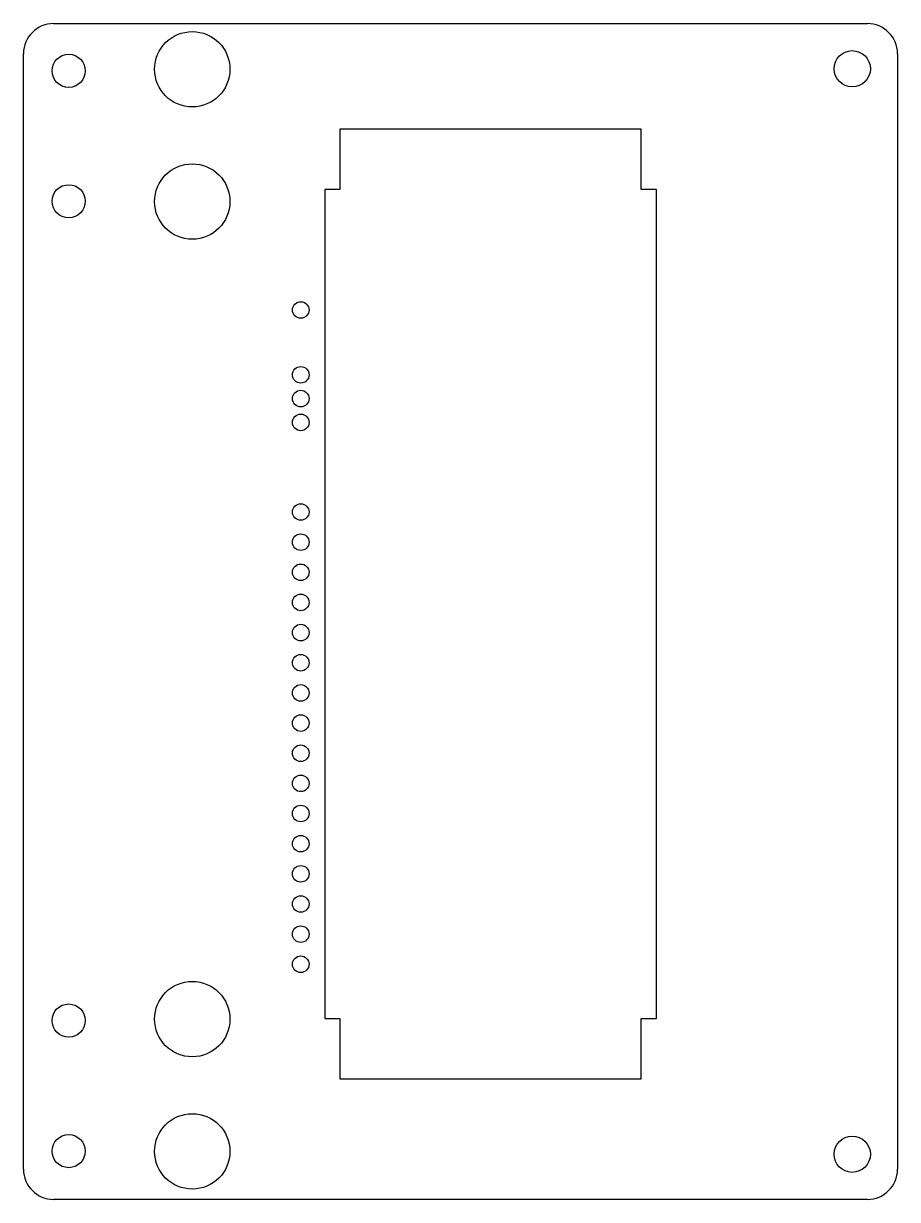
# Model space of a CAD drawing. Extents: x 0 to 2.9, y 0 to 3.9.
import ezdxf

# ---------------------------------------------------------------- set-up
doc = ezdxf.new("R2010")
doc.units = 0
doc.layers.add('20', color=7, linetype='CONTINUOUS')

msp = doc.modelspace()

# ---------------------------------------------------------------- linework, layer by layer
at = {"layer": '20'}
for p, q in [((0.1, 3.9), (2.8, 3.9)), ((0, 0.1), (0, 3.8)), ((2.9, 3.8), (2.9, 0.1)), ((2.05, 3.55), (1.05, 3.55)), ((1.05, 3.55), (1.05, 3.35)), ((2.05, 3.35), (2.05, 3.55)), ((1.05, 3.35), (1, 3.35)), ((1, 3.35), (1, 0.6)), ((2.1, 3.35), (2.05, 3.35)), ((2.1, 0.6), (2.1, 3.35)), ((1, 0.6), (1.05, 0.6)), ((1.05, 0.6), (1.05, 0.4)), ((2.05, 0.4), (2.05, 0.6)), ((2.05, 0.6), (2.1, 0.6)), ((1.05, 0.4), (2.05, 0.4)), ((2.8, 0), (0.1, 0))]:
    msp.add_line(p, q, dxfattribs=at)
for centre, radius in [((0.56, 3.748303), 0.125), ((0.15, 3.743303), 0.055), ((2.75, 3.75), 0.06), ((0.56, 3.3095), 0.125), ((0.15, 3.3105), 0.055), ((0.92, 2.95), 0.0275), ((0.92, 2.735), 0.0275), ((0.92, 2.656), 0.0275), ((0.92, 2.577), 0.0275), ((0.92, 2.28), 0.0275), ((0.92, 2.18), 0.0275), ((0.92, 2.08), 0.0275), ((0.92, 1.98), 0.0275), ((0.92, 1.88), 0.0275), ((0.92, 1.78), 0.0275), ((0.92, 1.68), 0.0275), ((0.92, 1.58), 0.0275), ((0.92, 1.48), 0.0275), ((0.92, 1.38), 0.0275), ((0.92, 1.28), 0.0275), ((0.92, 1.18), 0.0275), ((0.92, 1.08), 0.0275), ((0.92, 0.98), 0.0275), ((0.92, 0.88), 0.0275), ((0.92, 0.78), 0.0275), ((0.56, 0.598303), 0.125), ((0.15, 0.593303), 0.055), ((0.56, 0.1595), 0.125), ((0.15, 0.1605), 0.055), ((2.75, 0.15), 0.06)]:
    msp.add_circle(centre, radius, dxfattribs=at)
for centre, start, end in [((0.1, 3.8), 90, 180), ((2.8, 3.8), 0, 90), ((0.1, 0.1), 180, 270), ((2.8, 0.1), 270, 0)]:
    msp.add_arc(centre, 0.1, start, end, dxfattribs=at)

doc.saveas('drawing.dxf')
